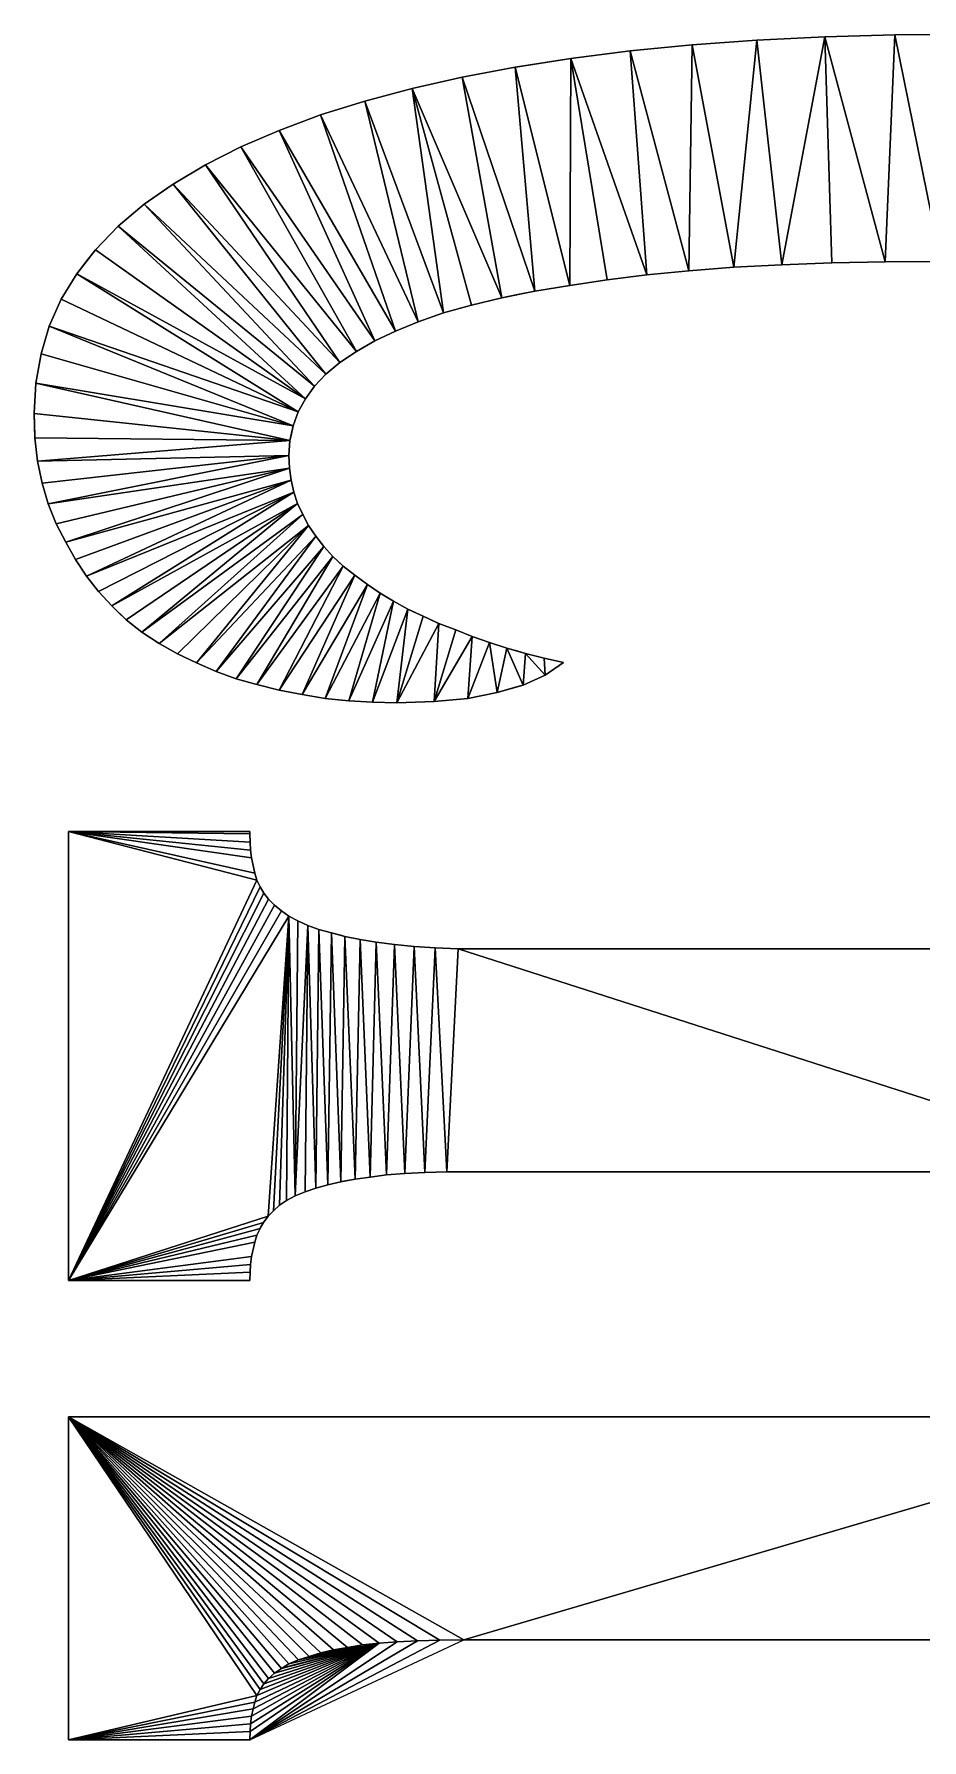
# Model space of a CAD drawing. Header units: inches. Extents: x 62 to 1153, y 3 to 780.
# Drawn here: x 387.652 to 390.234, y 207.975 to 212.936 of the extents above; entities that cross this region are included whole.
import ezdxf

# ---------------------------------------------------------------- set-up
doc = ezdxf.new("R2010")
doc.units = ezdxf.units.IN
doc.header["$MEASUREMENT"] = 0
doc.layers.add('ConstLine', color=6, linetype='Continuous')

msp = doc.modelspace()

# ---------------------------------------------------------------- linework, layer by layer
at = {"layer": 'ConstLine'}
for points in [[(389.9509, 212.9276, 5), (389.7539, 212.9176, 5), (389.8259, 212.2646, 5)], [(389.9509, 212.9276, 4), (389.7539, 212.9176, 4), (389.7539, 212.9176, 5)], [(389.9509, 212.9276, 4), (389.7539, 212.9176, 5), (389.9509, 212.9276, 5)], [(389.8259, 212.2646, 5), (389.9719, 212.2706, 5), (389.9509, 212.9276, 5)], [(390.1549, 212.9336, 5), (389.9509, 212.9276, 5), (390.1269, 212.2736, 5)], [(389.9509, 212.9276, 5), (390.1549, 212.9336, 5), (389.9509, 212.9276, 4)], [(390.1549, 212.9336, 4), (389.9509, 212.9276, 4), (390.1549, 212.9336, 5)], [(389.9719, 212.2706, 5), (390.1269, 212.2736, 5), (389.9509, 212.9276, 5)], [(390.1269, 212.2736, 5), (390.2889, 212.2746, 5), (390.1549, 212.9336, 5)], [(390.3669, 212.9356, 4), (390.1549, 212.9336, 4), (390.1549, 212.9336, 5)], [(390.3669, 212.9356, 4), (390.1549, 212.9336, 5), (390.3669, 212.9356, 5)], [(390.3669, 212.9356, 5), (390.1549, 212.9336, 5), (390.2889, 212.2746, 5)], [(389.3849, 212.8866, 5), (389.2129, 212.8646, 5), (389.4339, 212.2356, 5)], [(389.3849, 212.8866, 4), (389.2129, 212.8646, 4), (389.2129, 212.8646, 5)], [(389.3849, 212.8866, 4), (389.2129, 212.8646, 5), (389.3849, 212.8866, 5)], [(389.5659, 212.9046, 5), (389.3849, 212.8866, 5), (389.5559, 212.2476, 5)], [(389.5659, 212.9046, 4), (389.3849, 212.8866, 4), (389.3849, 212.8866, 5)], [(389.5659, 212.9046, 4), (389.3849, 212.8866, 5), (389.5659, 212.9046, 5)], [(389.4339, 212.2356, 5), (389.5559, 212.2476, 5), (389.3849, 212.8866, 5)], [(389.5559, 212.2476, 5), (389.6869, 212.2576, 5), (389.5659, 212.9046, 5)], [(389.7539, 212.9176, 5), (389.5659, 212.9046, 5), (389.6869, 212.2576, 5)], [(389.7539, 212.9176, 4), (389.5659, 212.9046, 4), (389.5659, 212.9046, 5)], [(389.7539, 212.9176, 4), (389.5659, 212.9046, 5), (389.7539, 212.9176, 5)], [(389.6869, 212.2576, 5), (389.8259, 212.2646, 5), (389.7539, 212.9176, 5)], [(389.0509, 212.8396, 5), (388.8969, 212.8106, 5), (389.1079, 212.1876, 5)], [(389.0509, 212.8396, 4), (388.8969, 212.8106, 4), (388.8969, 212.8106, 5)], [(389.0509, 212.8396, 4), (388.8969, 212.8106, 5), (389.0509, 212.8396, 5)], [(389.2129, 212.8646, 5), (389.0509, 212.8396, 5), (389.2099, 212.2046, 5)], [(389.0589, 212.8409, 4), (389.0509, 212.8396, 5), (389.2129, 212.8646, 5)], [(389.0589, 212.8409, 4), (389.0509, 212.8396, 4), (389.0509, 212.8396, 5)], [(389.1079, 212.1876, 5), (389.2099, 212.2046, 5), (389.0509, 212.8396, 5)], [(389.2129, 212.8646, 4), (389.0589, 212.8409, 4), (389.2129, 212.8646, 5)], [(389.2099, 212.2046, 5), (389.3179, 212.2206, 5), (389.2129, 212.8646, 5)], [(389.3179, 212.2206, 5), (389.4339, 212.2356, 5), (389.2129, 212.8646, 5)], [(388.7509, 212.7776, 5), (388.6139, 212.7406, 5), (388.8419, 212.1246, 5)], [(388.7509, 212.7776, 4), (388.6139, 212.7406, 4), (388.6139, 212.7406, 5)], [(388.7509, 212.7776, 4), (388.6139, 212.7406, 5), (388.7509, 212.7776, 5)], [(388.8969, 212.8106, 5), (388.7509, 212.7776, 5), (389.0119, 212.1686, 5)], [(388.8969, 212.8106, 4), (388.7509, 212.7776, 4), (388.7509, 212.7776, 5)], [(388.8969, 212.8106, 4), (388.7509, 212.7776, 5), (388.8969, 212.8106, 5)], [(388.9239, 212.1476, 5), (389.0119, 212.1686, 5), (388.7509, 212.7776, 5)], [(388.8419, 212.1246, 5), (388.9239, 212.1476, 5), (388.7509, 212.7776, 5)], [(389.0119, 212.1686, 5), (389.1079, 212.1876, 5), (388.8969, 212.8106, 5)], [(388.6139, 212.7406, 5), (388.4849, 212.7006, 5), (388.7689, 212.0986, 5)], [(388.6139, 212.7406, 4), (388.4849, 212.7006, 4), (388.4849, 212.7006, 5)], [(388.6139, 212.7406, 4), (388.4849, 212.7006, 5), (388.6139, 212.7406, 5)], [(388.7689, 212.0986, 5), (388.8419, 212.1246, 5), (388.6139, 212.7406, 5)], [(388.4849, 212.7006, 5), (388.3649, 212.6556, 5), (388.7029, 212.0716, 5)], [(388.4849, 212.7006, 4), (388.3649, 212.6556, 4), (388.3649, 212.6556, 5)], [(388.4849, 212.7006, 4), (388.3649, 212.6556, 5), (388.4849, 212.7006, 5)], [(388.7029, 212.0716, 5), (388.7689, 212.0986, 5), (388.4849, 212.7006, 5)], [(388.2529, 212.6076, 5), (388.6429, 212.0436, 5), (388.3649, 212.6556, 5)], [(388.3649, 212.6556, 4), (388.2529, 212.6076, 4), (388.2529, 212.6076, 5)], [(388.3649, 212.6556, 4), (388.2529, 212.6076, 5), (388.3649, 212.6556, 5)], [(388.6429, 212.0436, 5), (388.7029, 212.0716, 5), (388.3649, 212.6556, 5)], [(388.1499, 212.5556, 5), (388.5889, 212.0126, 5), (388.2529, 212.6076, 5)], [(388.2529, 212.6076, 4), (388.1499, 212.5556, 4), (388.1499, 212.5556, 5)], [(388.2529, 212.6076, 4), (388.1499, 212.5556, 5), (388.2529, 212.6076, 5)], [(388.6429, 212.0436, 5), (388.2529, 212.6076, 5), (388.5889, 212.0126, 5)], [(388.0559, 212.4996, 5), (388.5409, 211.9806, 5), (388.1499, 212.5556, 5)], [(388.1499, 212.5556, 4), (388.0559, 212.4996, 4), (388.0559, 212.4996, 5)], [(388.1499, 212.5556, 4), (388.0559, 212.4996, 5), (388.1499, 212.5556, 5)], [(388.5889, 212.0126, 5), (388.1499, 212.5556, 5), (388.5409, 211.9806, 5)], [(388.0559, 212.4996, 5), (387.9719, 212.4406, 5), (388.4999, 211.9466, 5)], [(388.0349, 212.4849, 4), (387.9719, 212.4406, 5), (388.0559, 212.4996, 5)], [(388.0349, 212.4849, 4), (387.9719, 212.4406, 4), (387.9719, 212.4406, 5)], [(388.0559, 212.4996, 4), (388.0349, 212.4849, 4), (388.0559, 212.4996, 5)], [(388.4999, 211.9466, 5), (388.5409, 211.9806, 5), (388.0559, 212.4996, 5)], [(387.9719, 212.4406, 5), (387.8959, 212.3766, 5), (388.4669, 211.9116, 5)], [(387.9719, 212.4406, 4), (387.8959, 212.3766, 4), (387.8959, 212.3766, 5)], [(387.9719, 212.4406, 4), (387.8959, 212.3766, 5), (387.9719, 212.4406, 5)], [(388.4669, 211.9116, 5), (388.4999, 211.9466, 5), (387.9719, 212.4406, 5)], [(387.8959, 212.3766, 5), (387.8299, 212.3086, 5), (388.4409, 211.8746, 5)], [(387.8959, 212.3766, 4), (387.8299, 212.3086, 4), (387.8299, 212.3086, 5)], [(387.8959, 212.3766, 4), (387.8299, 212.3086, 5), (387.8959, 212.3766, 5)], [(388.4409, 211.8746, 5), (388.4669, 211.9116, 5), (387.8959, 212.3766, 5)], [(387.8299, 212.3086, 5), (387.7759, 212.2386, 5), (388.4409, 211.8746, 5)], [(387.7759, 212.2386, 5), (387.8299, 212.3086, 5), (387.8083, 212.2806, 4)], [(387.8299, 212.3086, 4), (387.8083, 212.2806, 4), (387.8299, 212.3086, 5)], [(387.7759, 212.2386, 5), (387.7309, 212.1646, 5), (388.4199, 211.8366, 5)], [(387.7759, 212.2386, 4), (387.7309, 212.1646, 4), (387.7309, 212.1646, 5)], [(387.7759, 212.2386, 4), (387.7309, 212.1646, 5), (387.7759, 212.2386, 5)], [(387.8083, 212.2806, 4), (387.7759, 212.2386, 4), (387.7759, 212.2386, 5)], [(388.4199, 211.8366, 5), (388.4409, 211.8746, 5), (387.7759, 212.2386, 5)], [(389.4339, 212.2356, 4), (389.4339, 212.2356, 5), (389.3179, 212.2206, 5)], [(389.4339, 212.2356, 4), (389.3179, 212.2206, 5), (389.3179, 212.2206, 4)], [(389.5559, 212.2476, 4), (389.5559, 212.2476, 5), (389.4339, 212.2356, 5)], [(389.5559, 212.2476, 4), (389.4339, 212.2356, 5), (389.4339, 212.2356, 4)], [(389.6869, 212.2576, 4), (389.6869, 212.2576, 5), (389.5559, 212.2476, 5)], [(389.6869, 212.2576, 4), (389.5559, 212.2476, 5), (389.5559, 212.2476, 4)], [(389.8259, 212.2646, 4), (389.8259, 212.2646, 5), (389.6869, 212.2576, 5)], [(389.8259, 212.2646, 4), (389.6869, 212.2576, 5), (389.6869, 212.2576, 4)], [(389.9719, 212.2706, 4), (389.9719, 212.2706, 5), (389.8259, 212.2646, 5)], [(389.9719, 212.2706, 4), (389.8259, 212.2646, 5), (389.8259, 212.2646, 4)], [(390.1269, 212.2736, 4), (390.1269, 212.2736, 5), (389.9719, 212.2706, 4)], [(390.1269, 212.2736, 5), (389.9719, 212.2706, 5), (389.9719, 212.2706, 4)], [(390.2889, 212.2746, 4), (390.2889, 212.2746, 5), (390.1269, 212.2736, 5)], [(390.2889, 212.2746, 4), (390.1269, 212.2736, 5), (390.1269, 212.2736, 4)], [(389.0119, 212.1686, 5), (389.0589, 212.1779, 4), (389.1079, 212.1876, 5)], [(389.1079, 212.1876, 4), (389.1079, 212.1876, 5), (389.0589, 212.1779, 4)], [(389.2099, 212.2046, 4), (389.2099, 212.2046, 5), (389.1079, 212.1876, 5)], [(389.2099, 212.2046, 4), (389.1079, 212.1876, 5), (389.1079, 212.1876, 4)], [(389.3179, 212.2206, 4), (389.3179, 212.2206, 5), (389.2099, 212.2046, 5)], [(389.3179, 212.2206, 4), (389.2099, 212.2046, 5), (389.2099, 212.2046, 4)], [(387.7309, 212.1646, 5), (387.6959, 212.0866, 5), (388.4199, 211.8366, 5)], [(387.7309, 212.1646, 4), (387.6959, 212.0866, 4), (387.6959, 212.0866, 5)], [(387.7309, 212.1646, 4), (387.6959, 212.0866, 5), (387.7309, 212.1646, 5)], [(388.9239, 212.1476, 4), (388.9239, 212.1476, 5), (388.8419, 212.1246, 5)], [(388.9239, 212.1476, 4), (388.8419, 212.1246, 5), (388.8419, 212.1246, 4)], [(389.0119, 212.1686, 4), (389.0119, 212.1686, 5), (388.9239, 212.1476, 5)], [(389.0119, 212.1686, 4), (388.9239, 212.1476, 5), (388.9239, 212.1476, 4)], [(389.0119, 212.1686, 5), (389.0119, 212.1686, 4), (389.0589, 212.1779, 4)], [(387.6959, 212.0866, 5), (387.6719, 212.0056, 5), (388.4049, 211.7966, 5)], [(387.6959, 212.0866, 4), (387.6719, 212.0056, 4), (387.6719, 212.0056, 5)], [(387.6959, 212.0866, 4), (387.6719, 212.0056, 5), (387.6959, 212.0866, 5)], [(388.4049, 211.7966, 5), (388.4199, 211.8366, 5), (387.6959, 212.0866, 5)], [(388.7689, 212.0986, 4), (388.7689, 212.0986, 5), (388.7029, 212.0716, 5)], [(388.7689, 212.0986, 4), (388.7029, 212.0716, 5), (388.7029, 212.0716, 4)], [(388.8419, 212.1246, 4), (388.8419, 212.1246, 5), (388.7689, 212.0986, 5)], [(388.8419, 212.1246, 4), (388.7689, 212.0986, 5), (388.7689, 212.0986, 4)], [(388.6429, 212.0436, 4), (388.6429, 212.0436, 5), (388.5889, 212.0126, 5)], [(388.6429, 212.0436, 4), (388.5889, 212.0126, 5), (388.5889, 212.0126, 4)], [(388.7029, 212.0716, 4), (388.7029, 212.0716, 5), (388.6429, 212.0436, 5)], [(388.7029, 212.0716, 4), (388.6429, 212.0436, 5), (388.6429, 212.0436, 4)], [(387.6719, 212.0056, 5), (387.6569, 211.9206, 5), (388.4049, 211.7966, 5)], [(387.6719, 212.0056, 4), (387.6569, 211.9206, 4), (387.6569, 211.9206, 5)], [(387.6719, 212.0056, 4), (387.6569, 211.9206, 5), (387.6719, 212.0056, 5)], [(388.5889, 212.0126, 4), (388.5889, 212.0126, 5), (388.5409, 211.9806, 5)], [(388.5889, 212.0126, 4), (388.5409, 211.9806, 5), (388.5409, 211.9806, 4)], [(388.4999, 211.9466, 4), (388.4999, 211.9466, 5), (388.4669, 211.9116, 5)], [(388.4999, 211.9466, 4), (388.4669, 211.9116, 5), (388.4669, 211.9116, 4)], [(388.5409, 211.9806, 4), (388.5409, 211.9806, 5), (388.4999, 211.9466, 5)], [(388.5409, 211.9806, 4), (388.4999, 211.9466, 5), (388.4999, 211.9466, 4)], [(387.6569, 211.9206, 5), (387.6519, 211.8326, 5), (388.3959, 211.7536, 5)], [(387.6569, 211.9206, 4), (387.6519, 211.8326, 4), (387.6519, 211.8326, 5)], [(387.6569, 211.9206, 4), (387.6519, 211.8326, 5), (387.6569, 211.9206, 5)], [(388.3959, 211.7536, 5), (388.4049, 211.7966, 5), (387.6569, 211.9206, 5)], [(388.4669, 211.9116, 4), (388.4669, 211.9116, 5), (388.4409, 211.8746, 5)], [(388.4669, 211.9116, 4), (388.4409, 211.8746, 5), (388.4409, 211.8746, 4)], [(388.4199, 211.8366, 4), (388.4199, 211.8366, 5), (388.4049, 211.7966, 5)], [(388.4199, 211.8366, 4), (388.4049, 211.7966, 5), (388.4049, 211.7966, 4)], [(388.4409, 211.8746, 4), (388.4409, 211.8746, 5), (388.4199, 211.8366, 5)], [(388.4409, 211.8746, 4), (388.4199, 211.8366, 5), (388.4199, 211.8366, 4)], [(387.6519, 211.8326, 5), (387.6539, 211.7616, 5), (388.3959, 211.7536, 5)], [(387.6519, 211.8326, 4), (387.6537, 211.7686, 4), (387.6519, 211.8326, 5)], [(387.6537, 211.7686, 4), (387.6539, 211.7616, 5), (387.6519, 211.8326, 5)], [(388.4049, 211.7966, 5), (388.3959, 211.7536, 5), (388.399, 211.7686, 4)], [(388.4049, 211.7966, 4), (388.4049, 211.7966, 5), (388.399, 211.7686, 4)], [(387.6537, 211.7686, 4), (387.6539, 211.7616, 4), (387.6539, 211.7616, 5)], [(387.6539, 211.7616, 5), (387.6619, 211.6936, 5), (388.3959, 211.7536, 5)], [(387.6539, 211.7616, 5), (387.6539, 211.7616, 4), (387.6619, 211.6936, 4)], [(387.6539, 211.7616, 5), (387.6619, 211.6936, 4), (387.6619, 211.6936, 5)], [(388.3929, 211.7096, 5), (388.3959, 211.7536, 5), (387.6619, 211.6936, 5)], [(388.3959, 211.7536, 4), (388.3959, 211.7536, 5), (388.3929, 211.7096, 5)], [(388.3959, 211.7536, 4), (388.3929, 211.7096, 5), (388.3929, 211.7096, 4)], [(388.3959, 211.7536, 4), (388.399, 211.7686, 4), (388.3959, 211.7536, 5)], [(387.6619, 211.6936, 5), (387.6749, 211.6296, 5), (388.3929, 211.7096, 5)], [(387.6619, 211.6936, 4), (387.6749, 211.6296, 4), (387.6749, 211.6296, 5)], [(387.6619, 211.6936, 4), (387.6749, 211.6296, 5), (387.6619, 211.6936, 5)], [(387.6749, 211.6296, 5), (387.6929, 211.5696, 5), (388.3929, 211.7096, 5)], [(388.3949, 211.6736, 5), (388.3929, 211.7096, 5), (387.6929, 211.5696, 5)], [(388.3929, 211.7096, 4), (388.3929, 211.7096, 5), (388.3949, 211.6736, 5)], [(388.3929, 211.7096, 4), (388.3949, 211.6736, 5), (388.3949, 211.6736, 4)], [(387.6929, 211.5696, 5), (387.7159, 211.5116, 5), (388.3949, 211.6736, 5)], [(387.7159, 211.5116, 5), (387.7439, 211.4576, 5), (388.3949, 211.6736, 5)], [(388.3989, 211.6386, 5), (388.3949, 211.6736, 5), (387.7439, 211.4576, 5)], [(387.7439, 211.4576, 5), (387.7719, 211.4076, 5), (388.3989, 211.6386, 5)], [(387.7719, 211.4076, 5), (387.8039, 211.3596, 5), (388.3989, 211.6386, 5)], [(388.4069, 211.6036, 5), (388.3989, 211.6386, 5), (387.8039, 211.3596, 5)], [(388.3949, 211.6736, 4), (388.3949, 211.6736, 5), (388.3989, 211.6386, 5)], [(388.3949, 211.6736, 4), (388.3989, 211.6386, 5), (388.3989, 211.6386, 4)], [(388.3989, 211.6386, 4), (388.3989, 211.6386, 5), (388.4069, 211.6036, 5)], [(388.3989, 211.6386, 4), (388.4069, 211.6036, 5), (388.4069, 211.6036, 4)], [(387.6749, 211.6296, 4), (387.6929, 211.5696, 4), (387.6929, 211.5696, 5)], [(387.6749, 211.6296, 4), (387.6929, 211.5696, 5), (387.6749, 211.6296, 5)], [(387.8039, 211.3596, 5), (387.8389, 211.3146, 5), (388.4069, 211.6036, 5)], [(387.8389, 211.3146, 5), (387.8779, 211.2726, 5), (388.4069, 211.6036, 5)], [(388.4179, 211.5706, 5), (388.4069, 211.6036, 5), (387.8779, 211.2726, 5)], [(388.4069, 211.6036, 4), (388.4069, 211.6036, 5), (388.4179, 211.5706, 5)], [(388.4069, 211.6036, 4), (388.4179, 211.5706, 5), (388.4179, 211.5706, 4)], [(387.6929, 211.5696, 4), (387.7159, 211.5116, 4), (387.7159, 211.5116, 5)], [(387.6929, 211.5696, 4), (387.7159, 211.5116, 5), (387.6929, 211.5696, 5)], [(387.8779, 211.2726, 5), (387.9199, 211.2326, 5), (388.4179, 211.5706, 5)], [(387.9199, 211.2326, 5), (387.9649, 211.1966, 5), (388.4179, 211.5706, 5)], [(388.4329, 211.5386, 5), (388.4179, 211.5706, 5), (387.9649, 211.1966, 5)], [(388.0159, 211.1636, 5), (388.4329, 211.5386, 5), (387.9649, 211.1966, 5)], [(388.4329, 211.5386, 5), (388.0159, 211.1636, 5), (388.4499, 211.5066, 5)], [(388.4179, 211.5706, 4), (388.4179, 211.5706, 5), (388.4329, 211.5386, 5)], [(388.4179, 211.5706, 4), (388.4329, 211.5386, 5), (388.4329, 211.5386, 4)], [(388.4329, 211.5386, 4), (388.4329, 211.5386, 5), (388.4499, 211.5066, 5)], [(388.4329, 211.5386, 4), (388.4499, 211.5066, 5), (388.4499, 211.5066, 4)], [(387.7159, 211.5116, 4), (387.7439, 211.4576, 4), (387.7439, 211.4576, 5)], [(387.7159, 211.5116, 4), (387.7439, 211.4576, 5), (387.7159, 211.5116, 5)], [(388.0689, 211.1336, 5), (388.4499, 211.5066, 5), (388.0159, 211.1636, 5)], [(388.0689, 211.1336, 5), (388.1239, 211.1066, 5), (388.4499, 211.5066, 5)], [(388.4709, 211.4756, 5), (388.4499, 211.5066, 5), (388.1239, 211.1066, 5)], [(388.4499, 211.5066, 4), (388.4499, 211.5066, 5), (388.4709, 211.4756, 5)], [(388.4499, 211.5066, 4), (388.4709, 211.4756, 5), (388.4709, 211.4756, 4)], [(387.7439, 211.4576, 4), (387.7719, 211.4076, 4), (387.7719, 211.4076, 5)], [(387.7439, 211.4576, 4), (387.7719, 211.4076, 5), (387.7439, 211.4576, 5)], [(388.1239, 211.1066, 5), (388.1809, 211.0816, 5), (388.4709, 211.4756, 5)], [(388.4939, 211.4456, 5), (388.4709, 211.4756, 5), (388.1809, 211.0816, 5)], [(388.1809, 211.0816, 5), (388.2399, 211.0606, 5), (388.4939, 211.4456, 5)], [(388.5209, 211.4166, 5), (388.4939, 211.4456, 5), (388.2399, 211.0606, 5)], [(388.4709, 211.4756, 4), (388.4709, 211.4756, 5), (388.4939, 211.4456, 5)], [(388.4709, 211.4756, 4), (388.4939, 211.4456, 5), (388.4939, 211.4456, 4)], [(388.4939, 211.4456, 4), (388.4939, 211.4456, 5), (388.5209, 211.4166, 5)], [(388.4939, 211.4456, 4), (388.5209, 211.4166, 5), (388.5209, 211.4166, 4)], [(387.7719, 211.4076, 4), (387.8039, 211.3596, 4), (387.8039, 211.3596, 5)], [(387.7719, 211.4076, 4), (387.8039, 211.3596, 5), (387.7719, 211.4076, 5)], [(388.2399, 211.0606, 5), (388.2999, 211.0436, 5), (388.5209, 211.4166, 5)], [(388.5509, 211.3886, 5), (388.5209, 211.4166, 5), (388.2999, 211.0436, 5)], [(388.2999, 211.0436, 5), (388.3649, 211.0276, 5), (388.5509, 211.3886, 5)], [(388.5849, 211.3616, 5), (388.5509, 211.3886, 5), (388.3649, 211.0276, 5)], [(388.5469, 211.3924, 4), (388.5209, 211.4166, 4), (388.5209, 211.4166, 5)], [(388.5469, 211.3924, 4), (388.5209, 211.4166, 5), (388.5509, 211.3886, 5)], [(388.5509, 211.3886, 4), (388.5469, 211.3924, 4), (388.5509, 211.3886, 5)], [(388.5849, 211.3616, 4), (388.5509, 211.3886, 4), (388.5509, 211.3886, 5)], [(388.5849, 211.3616, 4), (388.5509, 211.3886, 5), (388.5849, 211.3616, 5)], [(387.8039, 211.3596, 4), (387.8389, 211.3146, 4), (387.8389, 211.3146, 5)], [(387.8039, 211.3596, 4), (387.8389, 211.3146, 5), (387.8039, 211.3596, 5)], [(388.3649, 211.0276, 5), (388.4309, 211.0146, 5), (388.5849, 211.3616, 5)], [(388.6209, 211.3346, 5), (388.5849, 211.3616, 5), (388.4309, 211.0146, 5)], [(388.6209, 211.3346, 4), (388.5849, 211.3616, 4), (388.5849, 211.3616, 5)], [(388.6209, 211.3346, 4), (388.5849, 211.3616, 5), (388.6209, 211.3346, 5)], [(387.8389, 211.3146, 4), (387.8779, 211.2726, 4), (387.8779, 211.2726, 5)], [(387.8389, 211.3146, 4), (387.8779, 211.2726, 5), (387.8389, 211.3146, 5)], [(388.4309, 211.0146, 5), (388.4979, 211.0036, 5), (388.6209, 211.3346, 5)], [(388.6579, 211.3096, 5), (388.6209, 211.3346, 5), (388.4979, 211.0036, 5)], [(388.4979, 211.0036, 5), (388.5669, 210.9966, 5), (388.6579, 211.3096, 5)], [(388.6969, 211.2866, 5), (388.6579, 211.3096, 5), (388.5669, 210.9966, 5)], [(388.6579, 211.3096, 4), (388.6209, 211.3346, 4), (388.6209, 211.3346, 5)], [(388.6579, 211.3096, 4), (388.6209, 211.3346, 5), (388.6579, 211.3096, 5)], [(388.6969, 211.2866, 4), (388.6579, 211.3096, 4), (388.6579, 211.3096, 5)], [(388.6969, 211.2866, 4), (388.6579, 211.3096, 5), (388.6969, 211.2866, 5)], [(387.8779, 211.2726, 4), (387.8947, 211.2566, 4), (387.8779, 211.2726, 5)], [(387.9199, 211.2326, 5), (387.8779, 211.2726, 5), (387.8947, 211.2566, 4)], [(387.9199, 211.2326, 4), (387.9199, 211.2326, 5), (387.8947, 211.2566, 4)], [(388.5669, 210.9966, 5), (388.6359, 210.9926, 5), (388.6969, 211.2866, 5)], [(388.7389, 211.2636, 5), (388.6969, 211.2866, 5), (388.6359, 210.9926, 5)], [(388.6359, 210.9926, 5), (388.7069, 210.9906, 5), (388.7389, 211.2636, 5)], [(388.7389, 211.2636, 4), (388.6969, 211.2866, 4), (388.6969, 211.2866, 5)], [(388.7389, 211.2636, 4), (388.6969, 211.2866, 5), (388.7389, 211.2636, 5)], [(388.7829, 211.2426, 5), (388.7389, 211.2636, 5), (388.7069, 210.9906, 5)], [(388.8289, 211.2216, 5), (388.7829, 211.2426, 5), (388.7069, 210.9906, 5)], [(388.7535, 211.2566, 4), (388.7389, 211.2636, 4), (388.7389, 211.2636, 5)], [(388.7389, 211.2636, 5), (388.7829, 211.2426, 5), (388.7535, 211.2566, 4)], [(388.7829, 211.2426, 4), (388.7535, 211.2566, 4), (388.7829, 211.2426, 5)], [(388.8223, 211.2246, 4), (388.7829, 211.2426, 4), (388.7829, 211.2426, 5)], [(388.7829, 211.2426, 5), (388.8289, 211.2216, 5), (388.8223, 211.2246, 4)], [(387.9649, 211.1966, 4), (387.9649, 211.1966, 5), (387.9199, 211.2326, 5)], [(387.9649, 211.1966, 4), (387.9199, 211.2326, 5), (387.9199, 211.2326, 4)], [(388.0159, 211.1636, 4), (388.0159, 211.1636, 5), (387.9649, 211.1966, 5)], [(388.0159, 211.1636, 4), (387.9649, 211.1966, 5), (387.9649, 211.1966, 4)], [(388.7069, 210.9906, 5), (388.8149, 210.9946, 5), (388.8289, 211.2216, 5)], [(388.8779, 211.2026, 5), (388.8289, 211.2216, 5), (388.8149, 210.9946, 5)], [(388.9259, 211.1836, 5), (388.8779, 211.2026, 5), (388.8149, 210.9946, 5)], [(388.8289, 211.2216, 4), (388.8223, 211.2246, 4), (388.8289, 211.2216, 5)], [(388.8779, 211.2026, 4), (388.8289, 211.2216, 4), (388.8289, 211.2216, 5)], [(388.8779, 211.2026, 4), (388.8289, 211.2216, 5), (388.8779, 211.2026, 5)], [(388.9259, 211.1836, 4), (388.8779, 211.2026, 4), (388.8779, 211.2026, 5)], [(388.9259, 211.1836, 4), (388.8779, 211.2026, 5), (388.9259, 211.1836, 5)], [(388.0159, 211.1636, 4), (388.0349, 211.1529, 4), (388.0159, 211.1636, 5)], [(388.0689, 211.1336, 5), (388.0159, 211.1636, 5), (388.0349, 211.1529, 4)], [(388.0689, 211.1336, 4), (388.0689, 211.1336, 5), (388.0349, 211.1529, 4)], [(388.9129, 211.0036, 5), (388.9259, 211.1836, 5), (388.8149, 210.9946, 5)], [(388.9759, 211.1666, 5), (388.9259, 211.1836, 5), (388.9129, 211.0036, 5)], [(388.9129, 211.0036, 5), (388.9989, 211.0206, 5), (388.9759, 211.1666, 5)], [(388.9759, 211.1666, 4), (388.9259, 211.1836, 4), (388.9259, 211.1836, 5)], [(388.9759, 211.1666, 4), (388.9259, 211.1836, 5), (388.9759, 211.1666, 5)], [(389.0269, 211.1496, 5), (388.9759, 211.1666, 5), (388.9989, 211.0206, 5)], [(389.0269, 211.1496, 4), (388.9759, 211.1666, 4), (388.9759, 211.1666, 5)], [(389.0269, 211.1496, 4), (388.9759, 211.1666, 5), (389.0269, 211.1496, 5)], [(389.0739, 211.0426, 5), (389.0269, 211.1496, 5), (388.9989, 211.0206, 5)], [(389.0809, 211.1346, 5), (389.0269, 211.1496, 5), (389.0739, 211.0426, 5)], [(389.0589, 211.1407, 4), (389.0269, 211.1496, 4), (389.0269, 211.1496, 5)], [(389.0589, 211.1407, 4), (389.0269, 211.1496, 5), (389.0809, 211.1346, 5)], [(389.0809, 211.1346, 4), (389.0589, 211.1407, 4), (389.0809, 211.1346, 5)], [(388.1239, 211.1066, 4), (388.1239, 211.1066, 5), (388.0689, 211.1336, 5)], [(388.1239, 211.1066, 4), (388.0689, 211.1336, 5), (388.0689, 211.1336, 4)], [(388.1809, 211.0816, 4), (388.1809, 211.0816, 5), (388.1239, 211.1066, 5)], [(388.1809, 211.0816, 4), (388.1239, 211.1066, 5), (388.1239, 211.1066, 4)], [(389.0739, 211.0426, 5), (389.1379, 211.0716, 5), (389.0809, 211.1346, 5)], [(389.1349, 211.1206, 5), (389.0809, 211.1346, 5), (389.1379, 211.0716, 5)], [(389.1349, 211.1206, 4), (389.0809, 211.1346, 4), (389.0809, 211.1346, 5)], [(389.1349, 211.1206, 4), (389.0809, 211.1346, 5), (389.1349, 211.1206, 5)], [(389.1909, 211.1076, 5), (389.1349, 211.1206, 5), (389.1379, 211.0716, 5)], [(389.1909, 211.1076, 4), (389.1349, 211.1206, 4), (389.1349, 211.1206, 5)], [(389.1909, 211.1076, 4), (389.1349, 211.1206, 5), (389.1909, 211.1076, 5)], [(389.1909, 211.1076, 4), (389.1909, 211.1076, 5), (389.1379, 211.0716, 5)], [(389.1909, 211.1076, 4), (389.1379, 211.0716, 5), (389.1379, 211.0716, 4)], [(388.2399, 211.0606, 4), (388.2399, 211.0606, 5), (388.1809, 211.0816, 5)], [(388.2399, 211.0606, 4), (388.1809, 211.0816, 5), (388.1809, 211.0816, 4)], [(388.2999, 211.0436, 4), (388.2999, 211.0436, 5), (388.2399, 211.0606, 5)], [(388.2999, 211.0436, 4), (388.2399, 211.0606, 5), (388.2399, 211.0606, 4)], [(388.3649, 211.0276, 4), (388.3649, 211.0276, 5), (388.2999, 211.0436, 5)], [(388.3649, 211.0276, 4), (388.2999, 211.0436, 5), (388.2999, 211.0436, 4)], [(389.0739, 211.0426, 5), (388.9989, 211.0206, 5), (389.0589, 211.0382, 4)], [(389.0739, 211.0426, 4), (389.0739, 211.0426, 5), (389.0589, 211.0382, 4)], [(389.1379, 211.0716, 4), (389.1379, 211.0716, 5), (389.0739, 211.0426, 5)], [(389.1379, 211.0716, 4), (389.0739, 211.0426, 5), (389.0739, 211.0426, 4)], [(388.4309, 211.0146, 4), (388.4309, 211.0146, 5), (388.3649, 211.0276, 5)], [(388.4309, 211.0146, 4), (388.3649, 211.0276, 5), (388.3649, 211.0276, 4)], [(388.4979, 211.0036, 4), (388.4979, 211.0036, 5), (388.4309, 211.0146, 5)], [(388.4979, 211.0036, 4), (388.4309, 211.0146, 5), (388.4309, 211.0146, 4)], [(388.4979, 211.0036, 4), (388.5469, 210.9987, 4), (388.4979, 211.0036, 5)], [(388.5669, 210.9966, 5), (388.4979, 211.0036, 5), (388.5469, 210.9987, 4)], [(388.5669, 210.9966, 4), (388.5669, 210.9966, 5), (388.5469, 210.9987, 4)], [(388.6359, 210.9926, 4), (388.6359, 210.9926, 5), (388.5669, 210.9966, 5)], [(388.6359, 210.9926, 4), (388.5669, 210.9966, 5), (388.5669, 210.9966, 4)], [(388.7069, 210.9906, 4), (388.7069, 210.9906, 5), (388.6359, 210.9926, 5)], [(388.7069, 210.9906, 4), (388.6359, 210.9926, 5), (388.6359, 210.9926, 4)], [(388.8149, 210.9946, 4), (388.8149, 210.9946, 5), (388.7069, 210.9906, 5)], [(388.8149, 210.9946, 4), (388.7069, 210.9906, 5), (388.7069, 210.9906, 4)], [(388.9129, 211.0036, 4), (388.9129, 211.0036, 5), (388.8149, 210.9946, 5)], [(388.9129, 211.0036, 4), (388.8149, 210.9946, 5), (388.8149, 210.9946, 4)], [(388.9989, 211.0206, 4), (388.9989, 211.0206, 5), (388.9129, 211.0036, 5)], [(388.9989, 211.0206, 4), (388.9129, 211.0036, 5), (388.9129, 211.0036, 4)], [(388.9989, 211.0206, 4), (389.0589, 211.0382, 4), (388.9989, 211.0206, 5)], [(388.2799, 210.5856, 5), (388.2789, 210.6096, 5), (387.7519, 210.6166, 5)], [(388.2789, 210.6166, 5), (387.7519, 210.6166, 5), (388.2789, 210.6096, 5)], [(388.2799, 210.5856, 5), (387.7519, 210.6166, 5), (388.2809, 210.5626, 5)], [(388.2839, 210.5396, 5), (388.2809, 210.5626, 5), (387.7519, 210.6166, 5)], [(388.2939, 210.4956, 5), (388.2839, 210.5396, 5), (387.7519, 210.6166, 5)], [(387.7519, 210.6166, 5), (388.2999, 210.4746, 5), (388.2939, 210.4956, 5)], [(387.7519, 210.6166, 5), (387.7519, 209.3106, 5), (388.2999, 210.4746, 5)], [(387.7519, 210.6166, 5), (388.2789, 210.6166, 5), (388.2789, 210.6166, 4)], [(387.7519, 210.6166, 4), (387.7519, 210.6166, 5), (388.2789, 210.6166, 4)], [(387.7519, 210.6166, 4), (387.7519, 209.3106, 4), (387.7519, 209.3106, 5)], [(387.7519, 210.6166, 4), (387.7519, 209.3106, 5), (387.7519, 210.6166, 5)], [(388.2789, 210.6096, 4), (388.2789, 210.6166, 5), (388.2789, 210.6096, 5)], [(388.2789, 210.6096, 4), (388.2789, 210.6166, 4), (388.2789, 210.6166, 5)], [(388.2799, 210.5856, 5), (388.2799, 210.5856, 4), (388.2789, 210.6096, 5)], [(388.2789, 210.6096, 4), (388.2789, 210.6096, 5), (388.2799, 210.5856, 4)], [(388.2809, 210.5626, 4), (388.2799, 210.5856, 4), (388.2809, 210.5626, 5)], [(388.2799, 210.5856, 5), (388.2809, 210.5626, 5), (388.2799, 210.5856, 4)], [(388.2839, 210.5396, 5), (388.2839, 210.5396, 4), (388.2809, 210.5626, 5)], [(388.2809, 210.5626, 5), (388.2839, 210.5396, 4), (388.2809, 210.5626, 4)], [(388.2839, 210.5396, 4), (388.2839, 210.5396, 5), (388.2939, 210.4956, 5)], [(388.2939, 210.4956, 4), (388.2839, 210.5396, 4), (388.2939, 210.4956, 5)], [(388.2999, 210.4746, 5), (388.2999, 210.4746, 4), (388.2939, 210.4956, 5)], [(388.2939, 210.4956, 4), (388.2939, 210.4956, 5), (388.2999, 210.4746, 4)], [(388.3089, 210.4556, 5), (388.2999, 210.4746, 5), (387.7519, 209.3106, 5)], [(388.3199, 210.4376, 5), (388.3089, 210.4556, 5), (387.7519, 209.3106, 5)], [(388.3089, 210.4556, 5), (388.3089, 210.4556, 4), (388.2999, 210.4746, 5)], [(388.2999, 210.4746, 4), (388.2999, 210.4746, 5), (388.3089, 210.4556, 4)], [(388.3089, 210.4556, 4), (388.3089, 210.4556, 5), (388.3199, 210.4376, 5)], [(388.3089, 210.4556, 4), (388.3199, 210.4376, 5), (388.3199, 210.4376, 4)], [(388.3339, 210.4196, 5), (388.3199, 210.4376, 5), (387.7519, 209.3106, 5)], [(388.3509, 210.4026, 5), (388.3339, 210.4196, 5), (387.7519, 209.3106, 5)], [(388.3709, 210.3856, 5), (388.3509, 210.4026, 5), (387.7519, 209.3106, 5)], [(388.3339, 210.4196, 5), (388.3339, 210.4196, 4), (388.3199, 210.4376, 5)], [(388.3199, 210.4376, 4), (388.3199, 210.4376, 5), (388.3339, 210.4196, 4)], [(388.3339, 210.4196, 4), (388.3339, 210.4196, 5), (388.3509, 210.4026, 5)], [(388.3339, 210.4196, 4), (388.3509, 210.4026, 5), (388.3509, 210.4026, 4)], [(388.3709, 210.3856, 4), (388.3509, 210.4026, 5), (388.3709, 210.3856, 5)], [(388.3709, 210.3856, 4), (388.3509, 210.4026, 4), (388.3509, 210.4026, 5)], [(388.3929, 210.3706, 5), (388.3709, 210.3856, 5), (387.7519, 209.3106, 5)], [(387.7519, 209.3106, 5), (388.3329, 209.4976, 5), (388.3929, 210.3706, 5)], [(388.3329, 209.4976, 5), (388.3479, 209.5136, 5), (388.3929, 210.3706, 5)], [(388.3479, 209.5136, 5), (388.3659, 209.5296, 5), (388.3929, 210.3706, 5)], [(388.3659, 209.5296, 5), (388.3859, 209.5436, 5), (388.3929, 210.3706, 5)], [(388.3929, 210.3706, 4), (388.3709, 210.3856, 4), (388.3709, 210.3856, 5)], [(388.3929, 210.3706, 4), (388.3709, 210.3856, 5), (388.3929, 210.3706, 5)], [(388.3859, 209.5436, 5), (388.4109, 209.5566, 5), (388.3929, 210.3706, 5)], [(388.4189, 210.3566, 5), (388.3929, 210.3706, 5), (388.4109, 209.5566, 5)], [(388.3929, 210.3706, 5), (388.4189, 210.3566, 5), (388.3929, 210.3706, 4)], [(388.4189, 210.3566, 5), (388.4189, 210.3566, 4), (388.3929, 210.3706, 4)], [(388.4479, 210.3436, 5), (388.4189, 210.3566, 5), (388.4109, 209.5566, 5)], [(388.4189, 210.3566, 5), (388.4479, 210.3436, 5), (388.4189, 210.3566, 4)], [(388.4479, 210.3436, 4), (388.4189, 210.3566, 4), (388.4479, 210.3436, 5)], [(388.4109, 209.5566, 5), (388.4399, 209.5686, 5), (388.4479, 210.3436, 5)], [(388.4399, 209.5686, 5), (388.4709, 209.5796, 5), (388.4479, 210.3436, 5)], [(388.4799, 210.3316, 5), (388.4479, 210.3436, 5), (388.4709, 209.5796, 5)], [(388.4799, 210.3316, 5), (388.4799, 210.3316, 4), (388.4479, 210.3436, 5)], [(388.4479, 210.3436, 5), (388.4799, 210.3316, 4), (388.4479, 210.3436, 4)], [(388.4709, 209.5796, 5), (388.5059, 209.5886, 5), (388.4799, 210.3316, 5)], [(388.5169, 210.3216, 5), (388.4799, 210.3316, 5), (388.5059, 209.5886, 5)], [(388.4799, 210.3316, 5), (388.5169, 210.3216, 5), (388.4799, 210.3316, 4)], [(388.5169, 210.3216, 4), (388.4799, 210.3316, 4), (388.5169, 210.3216, 5)], [(388.5059, 209.5886, 5), (388.5439, 209.5976, 5), (388.5169, 210.3216, 5)], [(388.5559, 210.3116, 5), (388.5169, 210.3216, 5), (388.5439, 209.5976, 5)], [(388.5169, 210.3216, 4), (388.5169, 210.3216, 5), (388.5469, 210.3139, 4)], [(388.5169, 210.3216, 5), (388.5559, 210.3116, 5), (388.5469, 210.3139, 4)], [(388.5859, 209.6056, 5), (388.5559, 210.3116, 5), (388.5439, 209.5976, 5)], [(388.5559, 210.3116, 4), (388.5469, 210.3139, 4), (388.5559, 210.3116, 5)], [(388.5559, 210.3116, 5), (388.5859, 209.6056, 5), (388.5999, 210.3026, 5)], [(388.5999, 210.3026, 4), (388.5559, 210.3116, 4), (388.5559, 210.3116, 5)], [(388.5999, 210.3026, 4), (388.5559, 210.3116, 5), (388.5999, 210.3026, 5)], [(388.6289, 209.6116, 5), (388.5999, 210.3026, 5), (388.5859, 209.6056, 5)], [(388.6469, 210.2946, 5), (388.5999, 210.3026, 5), (388.6289, 209.6116, 5)], [(388.6469, 210.2946, 4), (388.5999, 210.3026, 4), (388.5999, 210.3026, 5)], [(388.6469, 210.2946, 4), (388.5999, 210.3026, 5), (388.6469, 210.2946, 5)], [(388.6289, 209.6116, 5), (388.6769, 209.6176, 5), (388.6469, 210.2946, 5)], [(388.6999, 210.2876, 5), (388.6469, 210.2946, 5), (388.6769, 209.6176, 5)], [(388.6999, 210.2876, 4), (388.6469, 210.2946, 4), (388.6469, 210.2946, 5)], [(388.6999, 210.2876, 4), (388.6469, 210.2946, 5), (388.6999, 210.2876, 5)], [(388.6769, 209.6176, 5), (388.7299, 209.6216, 5), (388.6999, 210.2876, 5)], [(388.7569, 210.2816, 5), (388.6999, 210.2876, 5), (388.7299, 209.6216, 5)], [(388.7569, 210.2816, 4), (388.6999, 210.2876, 4), (388.6999, 210.2876, 5)], [(388.7569, 210.2816, 4), (388.6999, 210.2876, 5), (388.7569, 210.2816, 5)], [(388.7299, 209.6216, 5), (388.7879, 209.6246, 5), (388.7569, 210.2816, 5)], [(388.8179, 210.2786, 5), (388.7569, 210.2816, 5), (388.7879, 209.6246, 5)], [(388.8179, 210.2786, 4), (388.7569, 210.2816, 4), (388.7569, 210.2816, 5)], [(388.8179, 210.2786, 4), (388.7569, 210.2816, 5), (388.8179, 210.2786, 5)], [(388.7879, 209.6246, 5), (388.8519, 209.6266, 5), (388.8179, 210.2786, 5)], [(388.8849, 210.2756, 5), (388.8179, 210.2786, 5), (388.8519, 209.6266, 5)], [(388.8849, 210.2756, 4), (388.8179, 210.2786, 4), (388.8179, 210.2786, 5)], [(388.8849, 210.2756, 4), (388.8179, 210.2786, 5), (388.8849, 210.2756, 5)], [(390.9039, 209.6266, 5), (388.8849, 210.2756, 5), (388.8519, 209.6266, 5)], [(391.9469, 210.2756, 5), (388.8849, 210.2756, 5), (390.9039, 209.6266, 5)], [(391.9469, 210.2756, 4), (388.8849, 210.2756, 4), (391.9469, 210.2756, 5)], [(388.8849, 210.2756, 5), (391.9469, 210.2756, 5), (388.8849, 210.2756, 4)], [(388.5439, 209.5976, 5), (388.5469, 209.5982, 4), (388.5859, 209.6056, 5)], [(388.5859, 209.6056, 4), (388.5859, 209.6056, 5), (388.5469, 209.5982, 4)], [(388.6289, 209.6116, 4), (388.6289, 209.6116, 5), (388.5859, 209.6056, 5)], [(388.6289, 209.6116, 4), (388.5859, 209.6056, 5), (388.5859, 209.6056, 4)], [(388.6769, 209.6176, 4), (388.6769, 209.6176, 5), (388.6289, 209.6116, 5)], [(388.6769, 209.6176, 4), (388.6289, 209.6116, 5), (388.6289, 209.6116, 4)], [(388.7299, 209.6216, 4), (388.7299, 209.6216, 5), (388.6769, 209.6176, 5)], [(388.7299, 209.6216, 4), (388.6769, 209.6176, 5), (388.6769, 209.6176, 4)], [(388.7879, 209.6246, 4), (388.7879, 209.6246, 5), (388.7299, 209.6216, 5)], [(388.7879, 209.6246, 4), (388.7299, 209.6216, 5), (388.7299, 209.6216, 4)], [(388.8519, 209.6266, 4), (388.8519, 209.6266, 5), (388.7879, 209.6246, 5)], [(388.8519, 209.6266, 4), (388.7879, 209.6246, 5), (388.7879, 209.6246, 4)], [(390.9039, 209.6266, 5), (388.8519, 209.6266, 5), (388.8519, 209.6266, 4)], [(390.9039, 209.6266, 5), (388.8519, 209.6266, 4), (390.9039, 209.6266, 4)], [(388.3859, 209.5436, 5), (388.3859, 209.5436, 4), (388.4109, 209.5566, 5)], [(388.3859, 209.5436, 4), (388.4109, 209.5566, 4), (388.4109, 209.5566, 5)], [(388.4399, 209.5686, 4), (388.4399, 209.5686, 5), (388.4109, 209.5566, 5)], [(388.4109, 209.5566, 4), (388.4399, 209.5686, 4), (388.4109, 209.5566, 5)], [(388.4399, 209.5686, 4), (388.4709, 209.5796, 4), (388.4399, 209.5686, 5)], [(388.4709, 209.5796, 5), (388.4399, 209.5686, 5), (388.4709, 209.5796, 4)], [(388.4709, 209.5796, 5), (388.4709, 209.5796, 4), (388.5059, 209.5886, 5)], [(388.5059, 209.5886, 4), (388.5059, 209.5886, 5), (388.4709, 209.5796, 4)], [(388.5059, 209.5886, 5), (388.5059, 209.5886, 4), (388.5439, 209.5976, 5)], [(388.5439, 209.5976, 4), (388.5439, 209.5976, 5), (388.5059, 209.5886, 4)], [(388.5439, 209.5976, 5), (388.5439, 209.5976, 4), (388.5469, 209.5982, 4)], [(388.3479, 209.5136, 4), (388.3479, 209.5136, 5), (388.3329, 209.4976, 5)], [(388.3329, 209.4976, 4), (388.3479, 209.5136, 4), (388.3329, 209.4976, 5)], [(388.3479, 209.5136, 4), (388.3659, 209.5296, 5), (388.3479, 209.5136, 5)], [(388.3479, 209.5136, 4), (388.3659, 209.5296, 4), (388.3659, 209.5296, 5)], [(388.3859, 209.5436, 4), (388.3859, 209.5436, 5), (388.3659, 209.5296, 5)], [(388.3659, 209.5296, 4), (388.3859, 209.5436, 4), (388.3659, 209.5296, 5)], [(388.3329, 209.4976, 5), (387.7519, 209.3106, 5), (388.3189, 209.4796, 5)], [(387.7519, 209.3106, 5), (388.3089, 209.4616, 5), (388.3189, 209.4796, 5)], [(388.3089, 209.4616, 5), (387.7519, 209.3106, 5), (388.2999, 209.4426, 5)], [(388.2999, 209.4426, 5), (388.2999, 209.4426, 4), (388.3089, 209.4616, 5)], [(388.3089, 209.4616, 4), (388.3089, 209.4616, 5), (388.2999, 209.4426, 4)], [(388.3089, 209.4616, 5), (388.3105, 209.4646, 4), (388.3189, 209.4796, 5)], [(388.3089, 209.4616, 4), (388.3105, 209.4646, 4), (388.3089, 209.4616, 5)], [(388.3189, 209.4796, 4), (388.3189, 209.4796, 5), (388.3105, 209.4646, 4)], [(388.3189, 209.4796, 5), (388.3189, 209.4796, 4), (388.3329, 209.4976, 5)], [(388.3329, 209.4976, 5), (388.3189, 209.4796, 4), (388.3329, 209.4976, 4)], [(388.2939, 209.4226, 5), (388.2999, 209.4426, 5), (387.7519, 209.3106, 5)], [(388.2839, 209.3806, 5), (388.2939, 209.4226, 5), (387.7519, 209.3106, 5)], [(388.2939, 209.4226, 4), (388.2939, 209.4226, 5), (388.2839, 209.3806, 5)], [(388.2939, 209.4226, 4), (388.2839, 209.3806, 5), (388.2839, 209.3806, 4)], [(388.2939, 209.4226, 4), (388.2999, 209.4426, 5), (388.2939, 209.4226, 5)], [(388.2999, 209.4426, 4), (388.2999, 209.4426, 5), (388.2939, 209.4226, 4)], [(388.2809, 209.3576, 5), (388.2839, 209.3806, 5), (387.7519, 209.3106, 5)], [(388.2799, 209.3346, 5), (388.2809, 209.3576, 5), (387.7519, 209.3106, 5)], [(388.2799, 209.3346, 5), (388.2799, 209.3346, 4), (388.2809, 209.3576, 5)], [(388.2809, 209.3576, 4), (388.2809, 209.3576, 5), (388.2799, 209.3346, 4)], [(388.2809, 209.3576, 4), (388.2839, 209.3806, 4), (388.2809, 209.3576, 5)], [(388.2839, 209.3806, 5), (388.2809, 209.3576, 5), (388.2839, 209.3806, 4)], [(387.7519, 209.3106, 5), (388.2789, 209.3106, 5), (388.2799, 209.3346, 5)], [(387.7519, 209.3106, 5), (388.2789, 209.3106, 4), (388.2789, 209.3106, 5)], [(388.2789, 209.3106, 4), (387.7519, 209.3106, 5), (387.7519, 209.3106, 4)], [(388.2789, 209.3106, 5), (388.2789, 209.3106, 4), (388.2799, 209.3346, 5)], [(388.2799, 209.3346, 4), (388.2799, 209.3346, 5), (388.2789, 209.3106, 4)], [(388.8319, 208.2646, 5), (388.9019, 208.2656, 5), (387.7519, 208.9146, 5)], [(391.1069, 208.9146, 5), (387.7519, 208.9146, 5), (388.9019, 208.2656, 5)], [(388.7079, 208.2596, 5), (388.7669, 208.2626, 5), (387.7519, 208.9146, 5)], [(388.7669, 208.2626, 5), (388.8319, 208.2646, 5), (387.7519, 208.9146, 5)], [(388.6069, 208.2506, 5), (388.6549, 208.2556, 5), (387.7519, 208.9146, 5)], [(388.6549, 208.2556, 5), (388.7079, 208.2596, 5), (387.7519, 208.9146, 5)], [(388.5229, 208.2366, 5), (388.5629, 208.2436, 5), (387.7519, 208.9146, 5)], [(388.5629, 208.2436, 5), (388.6069, 208.2506, 5), (387.7519, 208.9146, 5)], [(388.4519, 208.2176, 5), (388.4859, 208.2276, 5), (387.7519, 208.9146, 5)], [(388.4859, 208.2276, 5), (388.5229, 208.2366, 5), (387.7519, 208.9146, 5)], [(388.4209, 208.2076, 5), (388.4519, 208.2176, 5), (387.7519, 208.9146, 5)], [(388.4209, 208.2076, 5), (387.7519, 208.9146, 5), (388.3929, 208.1956, 5)], [(388.3929, 208.1956, 5), (387.7519, 208.9146, 5), (388.3709, 208.1826, 5)], [(388.3509, 208.1686, 5), (388.3709, 208.1826, 5), (387.7519, 208.9146, 5)], [(388.3339, 208.1536, 5), (388.3509, 208.1686, 5), (387.7519, 208.9146, 5)], [(388.3199, 208.1376, 5), (388.3339, 208.1536, 5), (387.7519, 208.9146, 5)], [(388.3089, 208.1216, 5), (388.3199, 208.1376, 5), (387.7519, 208.9146, 5)], [(387.7519, 207.9746, 5), (388.2999, 208.1036, 5), (387.7519, 208.9146, 5)], [(388.3089, 208.1216, 5), (387.7519, 208.9146, 5), (388.2999, 208.1036, 5)], [(387.7519, 208.9146, 5), (391.1069, 208.9146, 5), (391.1069, 208.9146, 4)], [(391.1069, 208.9146, 4), (387.7519, 208.9146, 4), (387.7519, 208.9146, 5)], [(387.7519, 208.9146, 4), (387.7519, 207.9746, 5), (387.7519, 208.9146, 5)], [(387.7519, 208.9146, 4), (387.7519, 207.9746, 4), (387.7519, 207.9746, 5)], [(391.1069, 208.9146, 5), (388.9019, 208.2656, 5), (391.2729, 208.2656, 5)], [(388.9019, 208.2656, 4), (388.8319, 208.2646, 4), (388.2789, 207.9746, 4)], [(388.8319, 208.2646, 4), (388.7669, 208.2626, 4), (388.2789, 207.9746, 4)], [(388.8319, 208.2646, 4), (388.8319, 208.2646, 5), (388.7669, 208.2626, 5)], [(388.8319, 208.2646, 4), (388.7669, 208.2626, 5), (388.7669, 208.2626, 4)], [(388.9019, 208.2656, 4), (388.9019, 208.2656, 5), (388.8319, 208.2646, 5)], [(388.9019, 208.2656, 4), (388.8319, 208.2646, 5), (388.8319, 208.2646, 4)], [(391.2729, 208.2656, 5), (388.9019, 208.2656, 5), (388.9019, 208.2656, 4)], [(391.2729, 208.2656, 5), (388.9019, 208.2656, 4), (391.2729, 208.2656, 4)], [(388.7669, 208.2626, 4), (388.7079, 208.2596, 4), (388.2789, 207.9746, 4)], [(388.7079, 208.2596, 4), (388.6549, 208.2556, 4), (388.2789, 207.9746, 4)], [(388.2799, 207.9986, 4), (388.2789, 207.9746, 4), (388.6549, 208.2556, 4)], [(388.2809, 208.0216, 4), (388.2799, 207.9986, 4), (388.6549, 208.2556, 4)], [(388.2839, 208.0436, 4), (388.2809, 208.0216, 4), (388.6549, 208.2556, 4)], [(388.2889, 208.0646, 4), (388.2839, 208.0436, 4), (388.6549, 208.2556, 4)], [(388.2939, 208.0846, 4), (388.2889, 208.0646, 4), (388.6549, 208.2556, 4)], [(388.2999, 208.1036, 4), (388.2939, 208.0846, 4), (388.6549, 208.2556, 4)], [(388.3089, 208.1216, 4), (388.2999, 208.1036, 4), (388.6549, 208.2556, 4)], [(388.3199, 208.1376, 4), (388.3089, 208.1216, 4), (388.6549, 208.2556, 4)], [(388.3339, 208.1536, 4), (388.3199, 208.1376, 4), (388.6549, 208.2556, 4)], [(388.3509, 208.1686, 4), (388.3339, 208.1536, 4), (388.6549, 208.2556, 4)], [(388.3709, 208.1826, 4), (388.3509, 208.1686, 4), (388.6549, 208.2556, 4)], [(388.3742, 208.1846, 4), (388.3709, 208.1826, 4), (388.6549, 208.2556, 4)], [(388.3929, 208.1956, 4), (388.3742, 208.1846, 4), (388.6549, 208.2556, 4)], [(388.4209, 208.2076, 4), (388.3929, 208.1956, 4), (388.6549, 208.2556, 4)], [(388.4519, 208.2176, 4), (388.4209, 208.2076, 4), (388.6549, 208.2556, 4)], [(388.4519, 208.2176, 4), (388.4519, 208.2176, 5), (388.4209, 208.2076, 5)], [(388.4519, 208.2176, 4), (388.4209, 208.2076, 5), (388.4209, 208.2076, 4)], [(388.6549, 208.2556, 4), (388.6069, 208.2506, 4), (388.4519, 208.2176, 4)], [(388.5629, 208.2436, 4), (388.4519, 208.2176, 4), (388.6069, 208.2506, 4)], [(388.4859, 208.2276, 4), (388.4519, 208.2176, 4), (388.5629, 208.2436, 4)], [(388.4859, 208.2276, 4), (388.4859, 208.2276, 5), (388.4519, 208.2176, 5)], [(388.4859, 208.2276, 4), (388.4519, 208.2176, 5), (388.4519, 208.2176, 4)], [(388.5229, 208.2366, 4), (388.4859, 208.2276, 4), (388.5629, 208.2436, 4)], [(388.5229, 208.2366, 4), (388.5229, 208.2366, 5), (388.4859, 208.2276, 5)], [(388.5229, 208.2366, 4), (388.4859, 208.2276, 5), (388.4859, 208.2276, 4)], [(388.5629, 208.2436, 4), (388.5629, 208.2436, 5), (388.5229, 208.2366, 5)], [(388.5629, 208.2436, 4), (388.5229, 208.2366, 5), (388.5229, 208.2366, 4)], [(388.6069, 208.2506, 4), (388.6069, 208.2506, 5), (388.5629, 208.2436, 5)], [(388.6069, 208.2506, 4), (388.5629, 208.2436, 5), (388.5629, 208.2436, 4)], [(388.6549, 208.2556, 4), (388.6549, 208.2556, 5), (388.6069, 208.2506, 5)], [(388.6549, 208.2556, 4), (388.6069, 208.2506, 5), (388.6069, 208.2506, 4)], [(388.7079, 208.2596, 4), (388.7079, 208.2596, 5), (388.6549, 208.2556, 5)], [(388.7079, 208.2596, 4), (388.6549, 208.2556, 5), (388.6549, 208.2556, 4)], [(388.7669, 208.2626, 4), (388.7669, 208.2626, 5), (388.7079, 208.2596, 5)], [(388.7669, 208.2626, 4), (388.7079, 208.2596, 5), (388.7079, 208.2596, 4)], [(388.3509, 208.1686, 4), (388.3509, 208.1686, 5), (388.3339, 208.1536, 5)], [(388.3509, 208.1686, 4), (388.3339, 208.1536, 5), (388.3339, 208.1536, 4)], [(388.3709, 208.1826, 4), (388.3709, 208.1826, 5), (388.3509, 208.1686, 5)], [(388.3709, 208.1826, 4), (388.3509, 208.1686, 5), (388.3509, 208.1686, 4)], [(388.3929, 208.1956, 5), (388.3709, 208.1826, 5), (388.3742, 208.1846, 4)], [(388.3709, 208.1826, 4), (388.3742, 208.1846, 4), (388.3709, 208.1826, 5)], [(388.3929, 208.1956, 4), (388.3929, 208.1956, 5), (388.3742, 208.1846, 4)], [(388.4209, 208.2076, 4), (388.4209, 208.2076, 5), (388.3929, 208.1956, 5)], [(388.4209, 208.2076, 4), (388.3929, 208.1956, 5), (388.3929, 208.1956, 4)], [(388.3089, 208.1216, 4), (388.3089, 208.1216, 5), (388.2999, 208.1036, 5)], [(388.3089, 208.1216, 4), (388.2999, 208.1036, 5), (388.2999, 208.1036, 4)], [(388.3199, 208.1376, 4), (388.3199, 208.1376, 5), (388.3089, 208.1216, 5)], [(388.3199, 208.1376, 4), (388.3089, 208.1216, 5), (388.3089, 208.1216, 4)], [(388.3339, 208.1536, 4), (388.3339, 208.1536, 5), (388.3199, 208.1376, 5)], [(388.3339, 208.1536, 4), (388.3199, 208.1376, 5), (388.3199, 208.1376, 4)], [(388.2939, 208.0846, 5), (388.2999, 208.1036, 5), (387.7519, 207.9746, 5)], [(388.2889, 208.0646, 5), (388.2939, 208.0846, 5), (387.7519, 207.9746, 5)], [(388.2839, 208.0436, 5), (388.2889, 208.0646, 5), (387.7519, 207.9746, 5)], [(388.2889, 208.0646, 4), (388.2889, 208.0646, 5), (388.2839, 208.0436, 5)], [(388.2889, 208.0646, 4), (388.2839, 208.0436, 5), (388.2839, 208.0436, 4)], [(388.2939, 208.0846, 4), (388.2939, 208.0846, 5), (388.2889, 208.0646, 5)], [(388.2939, 208.0846, 4), (388.2889, 208.0646, 5), (388.2889, 208.0646, 4)], [(388.2999, 208.1036, 4), (388.2999, 208.1036, 5), (388.2939, 208.0846, 5)], [(388.2999, 208.1036, 4), (388.2939, 208.0846, 5), (388.2939, 208.0846, 4)], [(388.2809, 208.0216, 5), (388.2839, 208.0436, 5), (387.7519, 207.9746, 5)], [(388.2799, 207.9986, 5), (388.2809, 208.0216, 5), (387.7519, 207.9746, 5)], [(388.2809, 208.0216, 4), (388.2809, 208.0216, 5), (388.2799, 207.9986, 5)], [(388.2809, 208.0216, 4), (388.2799, 207.9986, 5), (388.2799, 207.9986, 4)], [(388.2839, 208.0436, 4), (388.2839, 208.0436, 5), (388.2809, 208.0216, 5)], [(388.2839, 208.0436, 4), (388.2809, 208.0216, 5), (388.2809, 208.0216, 4)], [(388.2789, 207.9746, 5), (388.2799, 207.9986, 5), (387.7519, 207.9746, 5)], [(388.2789, 207.9746, 4), (388.2789, 207.9746, 5), (387.7519, 207.9746, 5)], [(387.7519, 207.9746, 5), (387.7519, 207.9746, 4), (388.2789, 207.9746, 4)], [(388.2799, 207.9986, 4), (388.2799, 207.9986, 5), (388.2789, 207.9746, 5)], [(388.2799, 207.9986, 4), (388.2789, 207.9746, 5), (388.2789, 207.9746, 4)]]:
    msp.add_3dface(points, dxfattribs=at)

doc.saveas('drawing.dxf')
